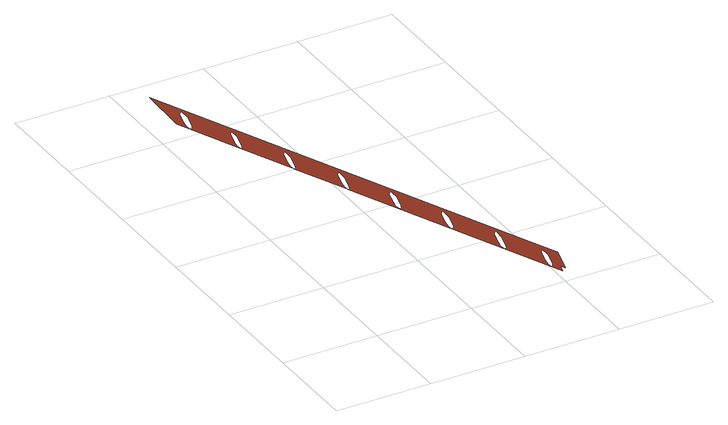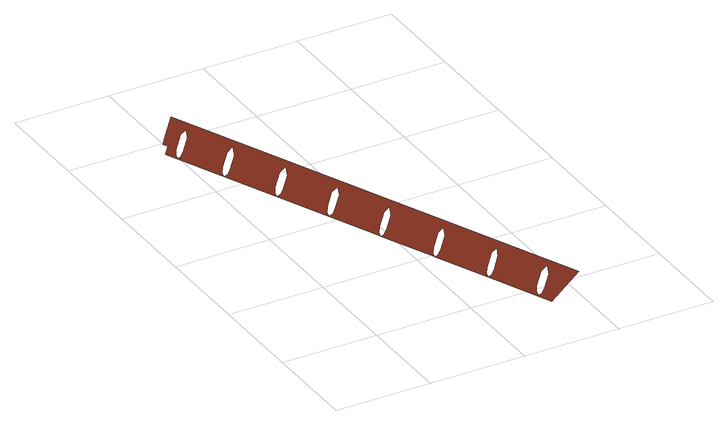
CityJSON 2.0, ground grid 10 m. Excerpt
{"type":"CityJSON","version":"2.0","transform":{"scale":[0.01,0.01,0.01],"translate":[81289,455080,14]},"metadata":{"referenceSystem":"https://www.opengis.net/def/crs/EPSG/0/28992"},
"CityObjects":{
"building1":{"type":"Building","attributes":{"Volume":104797.07,"Dakoppervlakte":8542.52,"Muuroppervlakte":13883.88,"Vloeroppervlakte":5073.26,"hoogte_Z_max_in_m_NAP":34.28,"GEB_DOEL":"kantoorfunctie - kantoorfunctie,woonfunctie","yearOfConstruction":1620,"measuredHeight":34.75},"geometry":[{"type":"MultiSurface","lod":"2","boundaries":[[[0,1,2,3,4,5,6,7,8,9,10,11,12,13,14,15,16,17,18,19,20,21,22,23,24,25,26,27,28,29,30,31,32,33,34,35,36,37,38,39,40,41,42,43],[44,45,46,47,48,49,50,51],[52,53,54,55,56,57,58,59],[60,61,62,63,64,65,66,67],[68,69,70,71,72,73,74,75]]],"semantics":{"surfaces":[{"type":"RoofSurface"}],"values":[0]}}]}
},
"vertices":[
[584,3577,97],[583,3548,119],[566,3525,164],[503,3498,289],[459,3522,345],[472,3570,289],[534,3598,164],[560,3598,121],[583,3578,97],[289,4251,97],[62,4352,400],[1794,392,400],[1943,53,400],[2041,99,204],[2059,108,167],[2034,162,170],[2070,179,97],[2017,301,97],[2016,272,119],[1999,249,164],[1936,222,289],[1891,246,345],[1904,294,289],[1968,322,164],[1993,322,121],[2016,302,97],[1080,2442,97],[1079,2416,117],[1063,2393,162],[999,2365,289],[954,2390,345],[967,2438,289],[1031,2466,162],[1057,2466,119],[1078,2448,97],[831,3011,97],[831,2986,116],[814,2963,161],[750,2935,289],[705,2959,345],[718,3007,289],[782,3035,161],[808,3036,118],[828,3018,97],[1721,713,289],[1677,737,345],[1690,786,289],[1752,813,166],[1777,813,123],[1801,792,99],[1800,763,121],[1783,740,166],[1238,1819,289],[1193,1843,345],[1206,1891,289],[1266,1917,170],[1292,1918,127],[1315,1897,103],[1314,1868,125],[1297,1845,170],[1478,1270,289],[1433,1294,345],[1446,1342,289],[1508,1369,166],[1534,1369,123],[1557,1349,99],[1557,1320,121],[1540,1297,166],[269,4024,295],[225,4048,352],[238,4096,295],[300,4124,171],[326,4124,128],[350,4104,104],[349,4074,126],[332,4051,171]
]}
